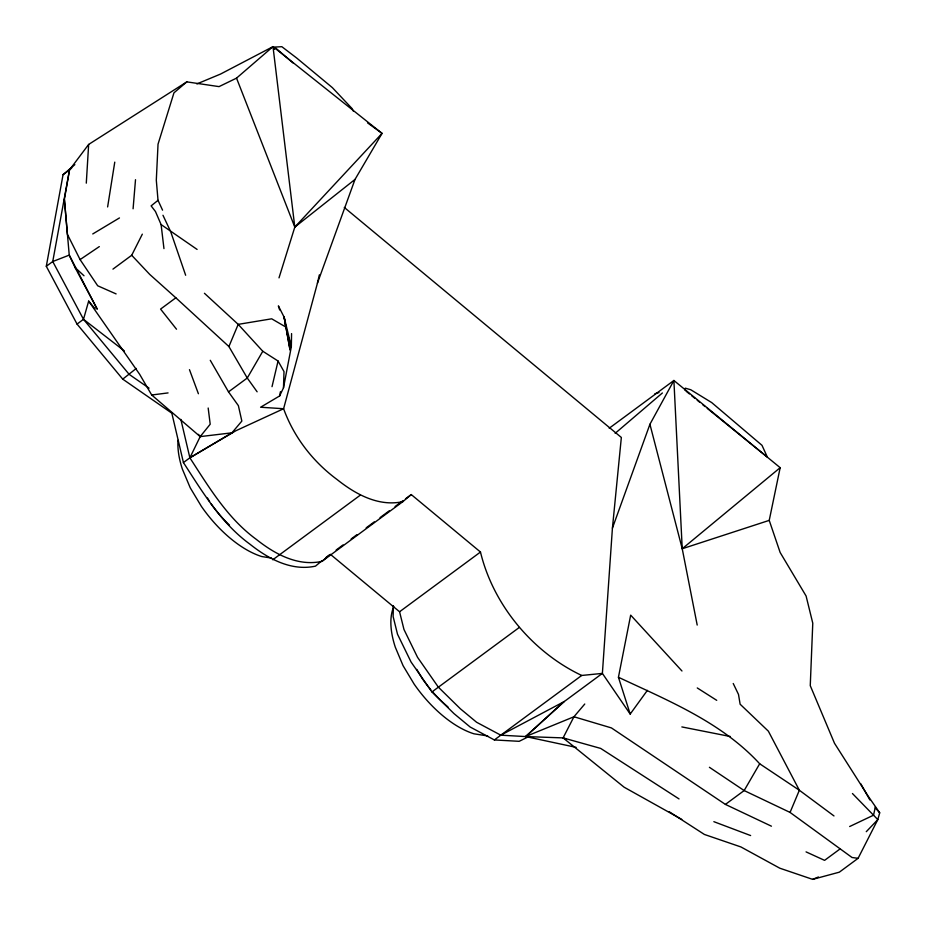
<?xml version="1.0" encoding="UTF-8"?>
<svg xmlns="http://www.w3.org/2000/svg" width="926" height="926" viewBox="0 0 926 926"><rect width="100%" height="100%" fill="white"/><g stroke="black" fill="none" stroke-linecap="round" stroke-linejoin="round"><path stroke-width="1.39" d="M291.574 333.591L291.343 346.683L283.483 387.855L279.606 395.958L260.6 407.232L283.599 408.736C293.959 437.211 312.826 461.588 337.133 479.575C355.538 494.218 378.584 506.939 402.845 501.649L411.26 494.577L480.478 552.035C493.211 604.956 532.566 652.182 581.713 675.459L602.386 673.399L630.189 714.073L647.378 690.356M393.376 605.604L393.122 616.519L397.52 634.229L411.086 662.055L431.933 691.942L453.96 713.576L470.165 727.026L494.357 739.943L519.173 741.321L528.931 736.471M283.483 387.855L284.004 371.581L278.066 361.024L262.787 351.255L238.202 324.366L204.438 293.287M86.292 183.151L88.653 144.433L186.809 81.87L219.045 86.616L236.535 78.131L272.996 46.636L382.056 133.367L355.005 179.424L317.421 283.217L283.599 408.736L235.899 430.74L189.876 457.814L183.429 462.572C202.481 491.938 221.025 523.04 249.777 544.06C268.193 558.702 291.239 571.423 315.5 566.133L321.808 560.832M344.287 207.447L621.346 437.466L612.422 528.133L602.386 673.399L563.101 702.394L525.621 736.564L500.804 735.186L476.612 722.268L460.407 708.818L438.38 687.185L417.533 657.298L403.967 629.472L399.569 611.762L330.35 554.304M133.089 208.79L135.509 179.702M107.624 206.938L114.766 162.131M684.962 390.286L685.309 388.168L690.761 389.753L711.735 402.602L761.994 445.325L767.411 457.201L707.244 408.378M116.109 293.912L97.693 285.775L80.087 259.593L67.39 234.324L64.392 199.321L69.508 169.921L88.653 144.433M183.429 462.572L171.831 413.181L122.73 379.139L77.043 324.077L46.3 266.294L63.061 174.678L74.856 164.643M71.649 168.092L69.508 169.921L52.747 261.526L83.49 319.308L129.177 374.382L149.051 388.156M279.606 395.958L280.428 391.71M630.189 714.073L618.441 677.265L630.675 615.13L681.964 670.991M669.301 811.789L704.397 834.453L740.904 846.943L779.796 868.194L812.669 879.364L839.326 872.176L858.078 858.333L877.813 819.603L879.7 812.82L867.893 795.747L834.5 743.277L810.262 685.668L812.773 623.186L806.095 596.008L780.143 552.463L769.228 520.377L780.167 467.688L673.897 380.482L609.204 428.24M875.406 806.754L873.531 815.193L849.663 826.524M317.421 283.217L319.354 274.848M272.024 386.674L278.066 361.024M77.043 324.077L83.49 319.308L88.664 301.112L95.147 308.856M279.004 277.869L294.804 227.101L272.996 46.636L220.504 74.08L196.856 83.93M612.422 528.133L649.925 424.27L673.897 380.482L682.231 548.748L697.197 625.062M257.127 391.802L247.265 378.028L228.907 346.544L238.202 324.366L271.688 318.81L285.775 326.994L284.155 317.224L278.379 305.881L279.675 309.955M858.078 858.333L852.047 857.499L790.063 812.426L799.358 790.248L768.36 731.17L740.129 704.211L738.497 694.442L733.23 683.504M208.176 408.019L210.202 424.224L200.19 436.609L189.876 457.814C208.929 487.18 227.472 518.282 256.224 539.302C274.64 553.945 297.686 566.654 321.947 561.376L402.845 501.649M112.949 269.119L131.7 255.275L142.326 234.162M500.804 735.186L564.328 701.491L525.621 736.564L563.101 737.895L573.946 716.759L584.769 704.015M262.787 351.255L247.265 378.028L228.514 391.872L238.376 405.646L241.848 421.087L231.94 432.824L189.876 457.814L180.848 419.397M618.441 677.265C668.398 700.727 721.597 722.315 759.679 763.776L744.157 790.561L725.405 804.405L611.426 727.917L573.946 716.759L525.621 736.564L576.122 747.363M236.535 78.131L294.804 227.101L382.056 133.367L367.541 122.857M866.273 831.687L877.813 819.603L852.452 793.524M615.142 433.345L662.391 392.971M186.809 81.87L173.961 92.82L158.033 144.178L156.309 180.223L158.022 200.329L162.559 210.156M321.947 561.376L329.297 555.183M136.33 368.421L122.73 379.139M649.925 424.27L682.231 548.748L780.167 467.688M158.022 200.329L151.123 205.873L155.475 211.545L161.101 224.567L163.96 248.608M294.804 227.101L355.005 179.424M63.061 174.678L69.508 169.921M46.3 266.294L52.747 261.526L69.242 255.125L64.392 199.321M228.907 346.544L175.847 297.802L160.58 309.087L176.519 329.216M272.765 559.79L360.11 495.306M326.056 557.475L329.274 555.091M336.138 550.032L343.071 544.916M351.162 538.944L356.938 534.672M366.187 527.843L374.278 521.87M380.054 517.611L389.302 510.782M395.078 506.522L403.169 500.549M405.484 498.836L411.26 494.577M399.569 611.762L480.478 552.035M431.933 691.942L519.289 627.458M494.357 739.943L581.713 675.459M839.859 849.084L824.58 860.358L806.06 851.885M80.087 259.593L99.325 246.594M92.75 233.954L119.454 217.934M812.669 879.364L818.422 876.98M682.231 548.748L769.228 520.377M654.867 393.747L658.999 392.578M88.664 301.112L139.618 374.254L151.702 394.997L168.069 392.913M151.702 394.997L200.19 436.609L231.94 432.824M271.503 558.065L261.803 556.561A86.407 43.406 53.6 0 1 201.405 506.406L190.224 487.782L182.364 469.088A81.801 41.091 53.6 0 1 178.024 440.278M487.689 735.938L473.973 733.809A85.574 42.99 53.6 0 1 414.154 684.129L403.076 665.69L395.298 647.181A81.013 40.698 53.6 0 1 393.781 606.704M681.849 726.922L730.348 736.517M681.779 819.406L624.124 787.204L563.101 737.895L600.685 748.416L679.024 798.918M713.853 821.675L750.627 835.553M563.101 737.895L565.717 738.971M725.405 804.405L771.427 826.189M790.063 812.426L744.157 790.561L709.409 767.295M697.266 687.949L716.724 700.334M759.679 763.776L799.358 790.248L833.99 815.945M197.099 249.43L161.101 224.567M83.49 319.308L124.397 350.966M686.073 391.2L689.419 393.909M691.653 395.715L694.986 398.435M697.22 400.24L699.454 402.046M702.788 404.755L705.022 406.572M293.102 63.026L274.582 47.076L281.84 46.694L296.656 58.002L332.388 87.657L352.054 108.55L353.281 111.097M175.847 297.802L149.734 274.42L131.7 255.275M76.418 268.957L69.242 255.125L75.052 267.521L84 275.774M875.313 807.889L879.7 812.82M198.442 434.352L200.19 436.609M274.686 48.893L272.996 46.636L274.455 49.101M416.758 669.382L422.383 678.746A76.048 38.197 53.6 0 0 430.845 689.812M207.459 497.968L209.565 501.475M210.271 360.295L228.514 391.872M860.763 783.766L869.884 799.96M75.052 267.521L97.265 309.215L77.715 271.48M162.964 215.26L170.697 231.685L185.651 275.254M189.471 369.671L198.395 393.735M287.454 334.436L291.343 346.683L284.155 317.224L290.012 349.831L284.155 317.224M447.976 706.932A76.048 38.197 53.6 0 1 432.65 691.907M229.509 525.181A76.048 38.197 53.6 0 1 211.059 503.779"/></g></svg>
